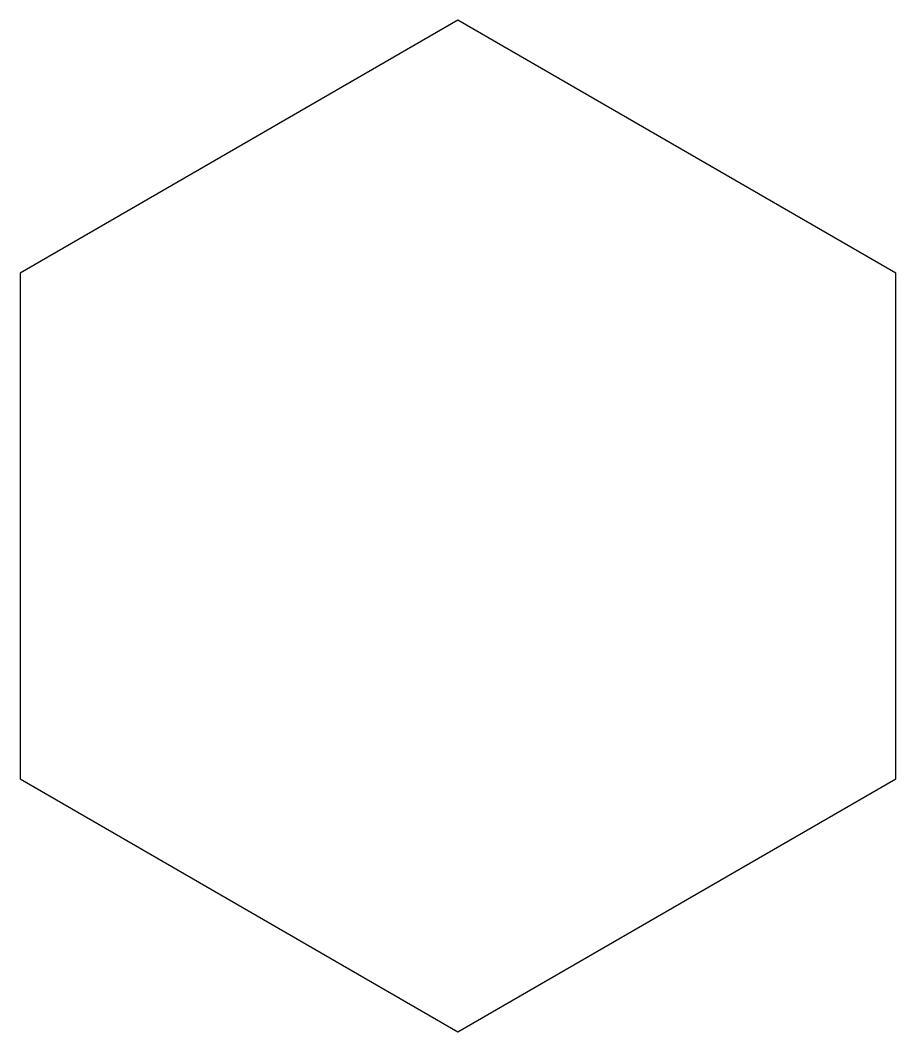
# Model space of a CAD drawing. Header units: millimetres. Extents: x -180 to 180, y -208 to 208.
import ezdxf

# ---------------------------------------------------------------- set-up
doc = ezdxf.new("R2010")
doc.units = ezdxf.units.MM
doc.layers.get('0').update_dxf_attribs({"color": 253, "lineweight": 70, "true_color": 0x8faf8f})

msp = doc.modelspace()

# ---------------------------------------------------------------- linework, layer by layer
at = {"color": 98, "lineweight": -3, "true_color": 0x054805}
for p, q in [((0, 207.85), (-180, 103.92)), ((180, 103.92), (0, 207.85)), ((-180, 103.92), (-180, -103.92)), ((180, -103.92), (180, 103.92)), ((-180, -103.92), (0, -207.85)), ((0, -207.85), (180, -103.92))]:
    msp.add_line(p, q, dxfattribs=at)

doc.saveas('drawing.dxf')
